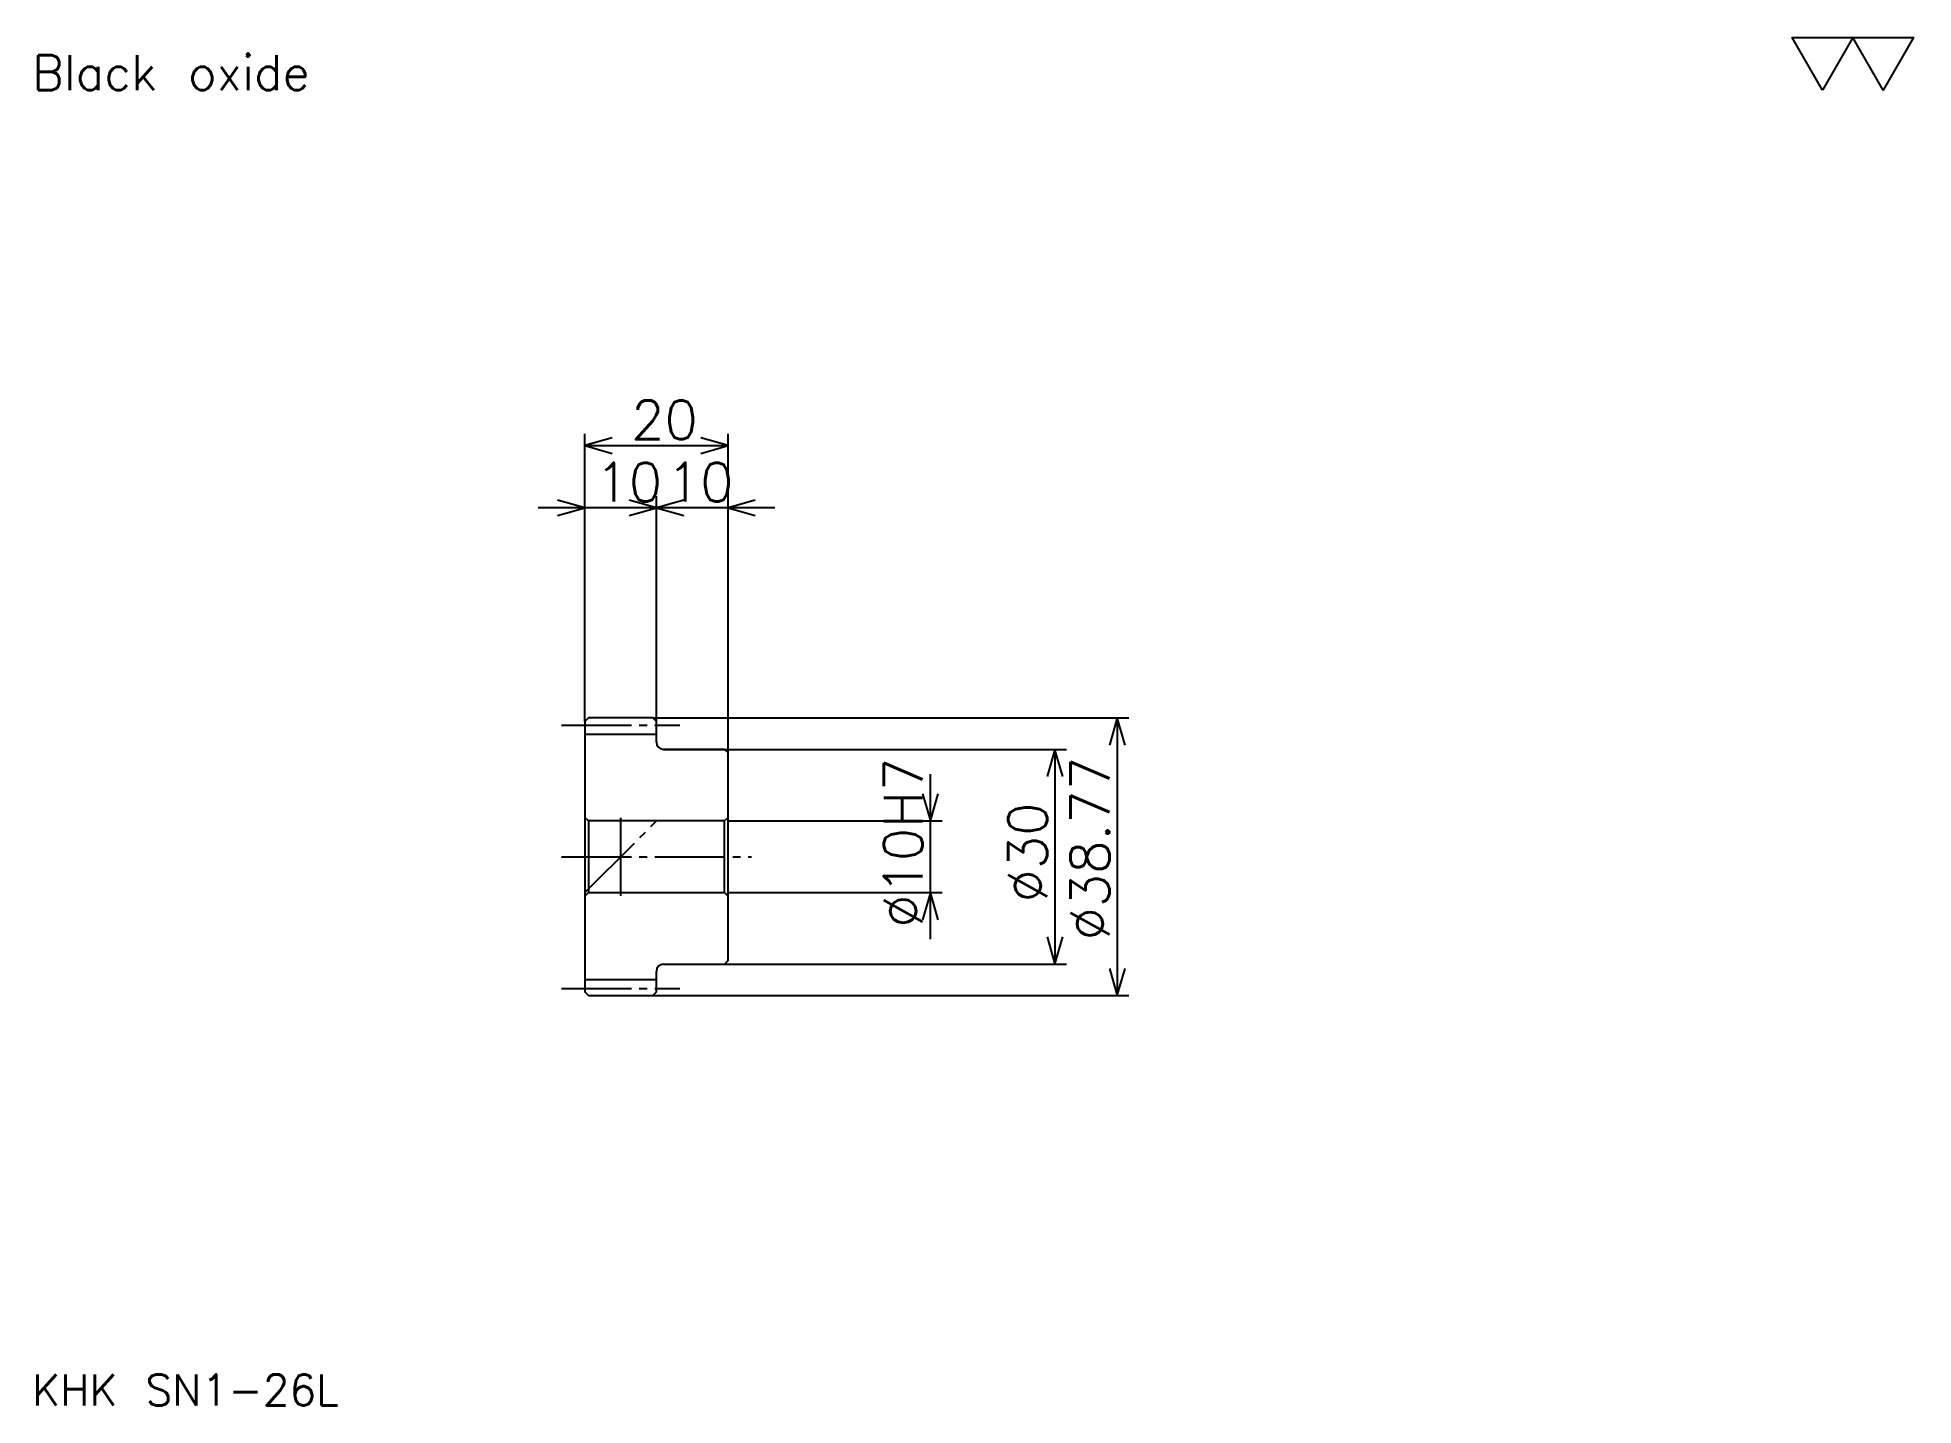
# Model space of a CAD drawing. Extents: x 12 to 274, y 12 to 203.
import ezdxf

# ---------------------------------------------------------------- set-up
doc = ezdxf.new("R2010")
doc.units = 0
doc.linetypes.add('DASHDOT', pattern=[13.04348, 9.782609, -1.086957, 1.086957, -1.086957])
doc.layers.get('0').update_dxf_attribs({"linetype": 'CONTINUOUS'})
doc.layers.add('DASHDOT', color=6, linetype='DASHDOT')
doc.styles.add('KANJI', font='TXT', dxfattribs={"bigfont": 'BIGFONT'})

msp = doc.modelspace()

# ---------------------------------------------------------------- linework, layer by layer
at = {"color": 5}
for p, q in [((88.043472, 107.971733), (88.043472, 147.645645)), ((108.043472, 107.971733), (108.043472, 147.645645)), ((88.043472, 146.015213), (108.043472, 146.015213)), ((98.043472, 107.971733), (98.043472, 138.949997)), ((104.565216, 137.319565), (81.521736, 137.319565)), ((114.565216, 137.319565), (91.521736, 137.319565)), ((88.043472, 107.471733), (88.043472, 107.971733)), ((97.543472, 107.971733), (108.043472, 107.971733)), ((98.043472, 107.471733), (98.043472, 107.971733)), ((108.043472, 107.971733), (164.021729, 107.971733)), ((108.043472, 103.08696), (108.043472, 107.971733)), ((162.391296, 107.971733), (162.391296, 69.202187)), ((99.043472, 103.58696), (108.043472, 103.58696)), ((108.043472, 103.58696), (155.32608, 103.58696)), ((153.695648, 103.58696), (153.695648, 73.58696)), ((136.304352, 77.065224), (136.304352, 100.108696)), ((108.043472, 93.58696), (137.934784, 93.58696)), ((108.043472, 83.58696), (137.934784, 83.58696)), ((99.043472, 73.58696), (108.043472, 73.58696)), ((108.043472, 73.58696), (155.32608, 73.58696)), ((97.543472, 69.202187), (108.043472, 69.202187)), ((108.043472, 69.202187), (164.021729, 69.202187))]:
    msp.add_line(p, q, dxfattribs=at)
at = {"color": 4}
for p, q in [((88.043472, 105.721733), (98.043472, 105.721733)), ((88.543472, 93.58696), (88.543472, 83.58696)), ((107.543472, 93.58696), (108.043472, 94.08696)), ((107.543472, 83.58696), (108.043472, 83.08696)), ((88.043472, 71.452187), (98.043472, 71.452187))]:
    msp.add_line(p, q, dxfattribs=at)
at = {"color": 7}
msp.add_line((93.043472, 94.021744), (93.043472, 83.152176), dxfattribs=at)
msp.add_lwpolyline([(260.869568, 195.652176), (256.630432, 203), (273.586975, 203), (269.347839, 195.652176), (265.108704, 203), (260.869568, 195.652176)], dxfattribs=at)
at = {"color": 5}
for points in [[(91.847816, 147.102173), (88.043472, 146.015213), (91.847816, 144.928253)], [(104.23912, 144.928253), (108.043472, 146.015213), (104.23912, 147.102173)], [(84.239128, 136.232605), (88.043472, 137.319565), (84.239128, 138.406525)], [(94.23912, 136.232605), (98.043472, 137.319565), (94.23912, 138.406525)], [(101.847824, 138.406525), (98.043472, 137.319565), (101.847824, 136.232605)], [(111.847824, 138.406525), (108.043472, 137.319565), (111.847824, 136.232605)], [(163.478256, 104.167389), (162.391296, 107.971733), (161.304337, 104.167389)], [(154.782608, 99.782608), (153.695648, 103.58696), (152.608688, 99.782608)], [(135.217392, 97.391312), (136.304352, 93.58696), (137.391296, 97.391312)], [(137.391296, 79.782608), (136.304352, 83.58696), (135.217392, 79.782608)], [(152.608688, 77.391312), (153.695648, 73.58696), (154.782608, 77.391312)], [(161.304337, 73.006531), (162.391296, 69.202187), (163.478256, 73.006531)]]:
    msp.add_lwpolyline(points, dxfattribs=at)
at = {"color": 4}
for points in [[(98.043472, 104.58696), (98.043472, 107.471733), (97.543472, 107.971733), (88.543472, 107.971733), (88.043472, 107.471733), (88.043472, 83.08696)], [(99.043472, 73.58696), (107.543472, 73.58696), (108.043472, 74.08696), (108.043472, 103.08696), (107.543472, 103.58696), (99.043472, 103.58696)], [(88.043472, 83.08696), (88.543472, 83.58696), (107.543472, 83.58696), (107.543472, 93.58696), (88.543472, 93.58696), (88.043472, 94.08696)], [(88.043472, 83.08696), (88.043472, 69.702187), (88.543472, 69.202187), (97.543472, 69.202187), (98.043472, 69.702187), (98.043472, 72.58696)]]:
    msp.add_lwpolyline(points, dxfattribs=at)
for centre, start, end in [((99.043472, 104.58696), 180, 270), ((99.043472, 72.58696), 90, 180)]:
    msp.add_arc(centre, 1, start, end, dxfattribs=at)
at = {"layer": 'DASHDOT', "color": 7}
for p, q in [((84.7826, 106.971733), (101.304344, 106.971733)), ((88.043472, 83.58696), (98.043472, 93.58696)), ((84.7826, 88.58696), (111.304344, 88.58696)), ((84.7826, 70.202187), (101.304344, 70.202187))]:
    msp.add_line(p, q, dxfattribs=at)

# ---------------------------------------------------------------- texts
at = {"color": 7, "style": 'KANJI'}
for s, height, p in [('Black oxide', 4.891304, (10.869565, 195.652176)), ('20', 5.434783, (94.510864, 146.884781)), ('10', 5.434783, (89.510864, 138.189117)), ('10', 5.434783, (99.510864, 138.189117)), ('KHK SN1-26L', 4.347826, (10.869565, 11.956522))]:
    msp.add_text(s, height=height, dxfattribs=at).set_placement(p)
for s, p in [('%%c10H7', (135.217392, 78.66848)), ('%%c38.77', (161.304337, 76.902176)), ('%%c30', (152.608688, 82.201088))]:
    msp.add_text(s, height=5.434783, rotation=90, dxfattribs=at).set_placement(p)

doc.saveas('drawing.dxf')
